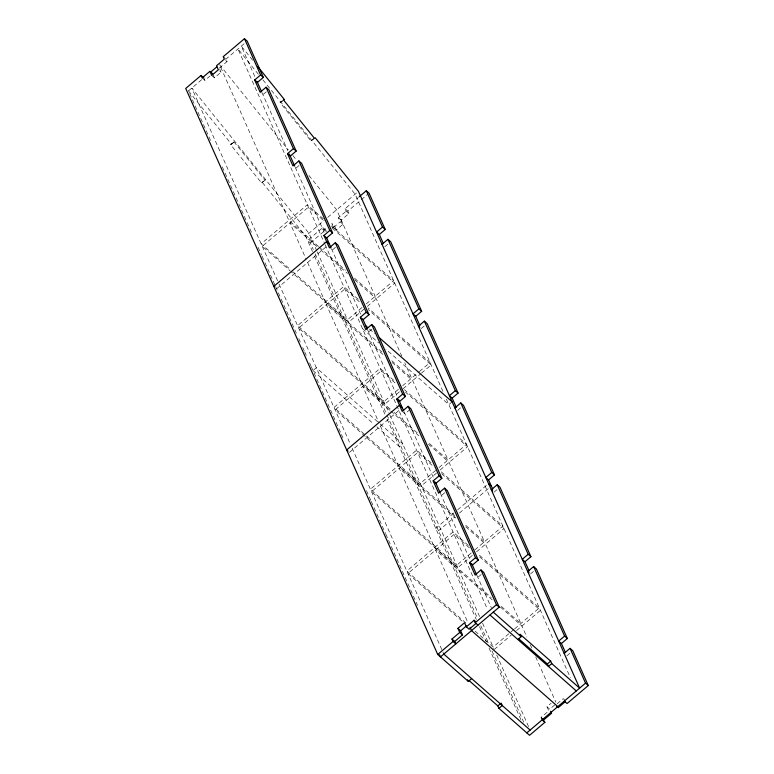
<?xml version="1.0" encoding="UTF-8"?>
<svg xmlns="http://www.w3.org/2000/svg" width="774" height="774" viewBox="0 0 774 774"><rect width="100%" height="100%" fill="white"/><g stroke="black" fill="none" stroke-linecap="round" stroke-linejoin="round"><path stroke-width="0.58" stroke-dasharray="3.87 2.9" d="M210.538 140.433L188.469 90.877L202.517 78.977M225.65 59.375L244.545 43.373M202.14 77.922L204.897 80.351L210.064 75.968M219.294 68.141L227.053 61.572L225.96 59.114L223.899 57.295M211.708 75.417L214.456 77.835L221.103 72.205L219.748 69.157M266.285 91.825L262.908 94.68L260.838 92.861M230.575 144.554L234.938 141.536L230.575 144.554L261.448 182.819L265.801 179.8L261.448 182.819M315.299 137.869L310.945 140.887L280.072 102.623L282.568 100.514M282.762 101.017L280.072 102.623M310.945 140.887L314.263 138.072M299.093 165.501L295.716 168.364L294.333 167.155M312.483 251.521L305.624 236.089L324.132 220.406M327.712 217.378L358.439 191.342M326.386 231.561L325.661 229.926L322.903 227.498L307.578 240.482L310.326 242.91L313.276 249.528M336.332 229.897L334.503 225.805L331.756 223.386L333.575 227.469L336.332 229.897L342.979 224.267L341.15 220.174L348.91 213.605L346.152 211.176L345.059 208.728L358.333 197.476M325.37 231.165L323.996 229.955L327.441 227.034M342.979 224.267L340.221 221.838L338.402 217.746L346.152 211.176M310.326 242.91L325.661 229.926M348.91 213.605L347.816 211.147L368.172 193.906M331.92 228.001L334.503 225.805M333.575 227.469L340.221 221.838M276.589 288.779L326.667 246.345M335.51 247.312L332.133 250.166L330.063 248.348M384.784 246.771L388.161 243.907M361.951 307.539L347.468 319.817L291.721 270.745M366.237 303.911L393.637 280.701L330.701 225.302M363.954 309.232L348.561 322.265L291.014 271.616M367.331 306.369L394.73 283.149L331.794 227.75M313.838 369.885L316.334 367.766L379.27 423.165M371.936 329.114L368.55 331.978L367.176 330.759M421.211 328.573L424.587 325.709M398.378 389.341L383.894 401.619L297.574 325.641L343.743 286.525L359.03 299.983M402.654 385.723L419.198 371.704M419.508 371.443L430.063 362.503L368.018 307.897M399.471 391.799L384.988 404.067L298.667 328.099L344.836 288.983L361.023 303.224M403.09 388.732L420.601 373.9M421.482 373.155L431.157 364.96L368.211 309.561M349.432 452.393L399.51 409.959M410.046 409.485L404.976 413.78L402.906 411.962M452.142 401.812L448.823 404.628L385.878 349.229M457.627 410.375L461.004 407.511M435.704 470.379L420.311 483.421L333.991 407.443L380.16 368.327L394.547 380.992M439.081 467.525L466.48 444.305L404.444 389.699M436.594 473.001L421.404 485.878L335.084 409.901L381.253 370.785L395.64 383.449M440.174 469.973L467.573 446.762L405.537 392.157M444.779 492.719L441.393 495.583L440.019 494.373M453.961 512.939L435.743 528.361L438.5 530.79L454.889 516.906M457.598 509.853L488.568 483.615M459.446 513.046L490.406 486.817M494.054 492.177L497.43 489.323M471.221 552.955L456.737 565.223L370.417 489.245L416.586 450.129L431.873 463.587M474.839 549.888L502.906 526.107L439.961 470.708M472.314 555.403L457.831 567.681L371.51 491.703L417.679 452.587L433.866 466.828M476.591 551.785L504 528.565L441.054 473.166M481.196 574.521L477.819 577.385L475.749 575.566M530.471 573.979L533.847 571.125M513.975 629.388L493.154 647.025L474.278 630.404M514.604 628.856L539.323 607.909L478.187 554.097M494.247 649.483L511.227 635.096M516.587 630.558L540.416 610.367L478.38 555.761M566.897 655.791L570.274 652.927M542.129 719.888L541.036 717.44L548.795 710.861L546.976 706.778L551.127 703.256M554.716 704.979L549.724 709.197L546.976 706.778M557.164 703.769L563.201 698.661L565.262 700.48M225.679 60.362L227.053 61.572M219.729 70.995L221.103 72.205M345.059 208.728L347.816 211.147M338.402 217.746L341.15 220.174M323.503 218.965L307.317 204.723L261.148 243.839L290.821 269.952M322.797 219.835L308.41 207.18L262.241 246.287L290.115 270.823M318.53 246.48L288.857 220.367L219.99 65.693M319.42 247.274L345.504 270.223M354.492 278.137L375.177 296.345L336.642 209.802L308.681 175.147M316.924 246.567L289.95 222.825L306.136 259.193M320.513 249.731L347.497 273.474M354.686 279.801L376.27 298.803L401.783 356.108M369.421 329.008L374.819 333.749M362.503 328.65L378.679 342.901M381.921 352.035L325.274 302.17L306.63 260.296M391.808 360.732L411.594 378.147L404.725 362.716M383.014 354.482L326.367 304.627L361.7 383.972L390.473 409.301M392.002 362.396L412.687 380.605L448.02 459.95L427.335 441.751M394.063 412.465L419.247 434.63M389.767 410.172L362.793 386.429L378.979 422.798M390.667 410.965L420.33 437.078M428.428 444.199L449.104 462.407L484.437 541.752L464.652 524.346M380.169 423.959L402.654 443.744L399.326 446.559L376.851 426.774M313.006 370.582L373.252 423.61M454.764 515.639L398.117 465.784L379.473 423.9M455.857 518.096L399.21 468.231L434.543 547.586L491.19 597.441M465.745 526.794L485.53 544.209L520.863 623.563L500.178 605.355M468.289 545.389L453.003 531.941L406.834 571.048L467.08 624.076M469.383 547.847L454.096 534.389L407.927 573.505L462.775 621.783M492.283 599.898L435.627 550.033L468.067 622.886M500.372 607.019L521.947 626.011L526.862 637.05M541.036 717.44L542.41 718.649M252.643 60.208L241.285 46.13L255.014 76.965M258.4 74.275L237.966 48.946L324.751 243.858M262.908 79.867L355.111 194.158L442.931 391.412M219.497 64.59L288.276 149.846M292.804 155.468L296.587 160.15M233.903 141.739L264.776 180.003M188.469 90.877L231.61 144.351M262.483 182.616L305.624 236.089M446.366 399.123L570.409 677.734M530.306 644.781L531.777 648.09M535.714 656.923L555.858 702.173M322.903 227.498L323.996 229.955M261.883 92.387L287.87 150.746M295.223 167.261L324.151 232.239M331.504 248.754L360.916 314.825M367.64 329.927L397.197 396.317M404.067 411.729L433.479 477.81M440.348 493.222L470.253 560.395M476.91 575.343L491.335 607.745M325.099 244.642L487.523 609.467M316.789 250.902L308.942 233.274L191.797 88.062L278.582 282.974M317.234 251.898L389.399 413.993M389.893 415.096L480.112 617.739M482.57 623.244L493.841 648.573M496.705 654.998L528.652 726.757M315.241 253.94L386.449 413.877M386.942 414.98L477.364 618.068M480.78 625.74L488.578 643.271M491.993 650.944L523.698 722.152M314.447 255.923L385.162 414.758M387.058 419.015L476.3 619.452M479.483 626.601L486.314 641.946M489.052 648.08L520.95 719.733M213.102 74.788L214.456 77.835M203.804 77.893L204.897 80.351M279.066 284.077L350.303 444.063M352.122 448.156L443.802 654.078M222.302 166.865L252.208 234.038M258.09 247.254L261.525 254.956M262.018 256.059L264.466 261.564M264.96 262.667L275.118 285.48M275.602 286.583L296.336 333.139M298.783 338.654L300.254 341.953M302.711 347.458L304.182 350.767M304.675 351.86L307.123 357.375M309.571 362.88L311.042 366.179M311.293 366.741L341.121 433.721M341.44 434.456L342.911 437.755M366.45 490.619L370.862 500.526M371.278 501.475L385.568 533.567M385.849 534.195L417.554 605.403"/><path stroke-width="1.16" d="M203.804 77.893L201.047 75.465L185.721 88.449L437.726 654.475L468.338 681.42L471.656 678.595M244.449 38.7L260.596 74.981L254.685 79.983L257.442 82.412L263.353 77.41L247.196 41.128L244.449 38.7L223.202 56.696L224.296 59.143L216.546 65.722L218.355 69.786L211.708 75.417L209.899 71.353L202.14 77.922L201.047 75.465M210.557 72.166L216.817 66.864M266.062 87.249L293.404 148.666L287.493 153.668L290.25 156.096L296.161 151.085L268.82 89.678L266.062 87.249L260.151 92.261L254.685 79.983M298.87 160.934L329.821 230.468L323.919 235.47L326.667 237.899L332.578 232.897L301.618 163.362L298.87 160.934L292.959 165.946L287.493 153.668M359.223 196.731L366.305 190.733L369.053 193.152L385.229 229.491L379.328 234.493L383.42 243.704M273.832 286.361L326.647 241.614L329.405 244.033M335.287 242.736L366.247 312.27L360.336 317.282L363.093 319.701L369.005 314.699L338.044 245.165L335.287 242.736L329.376 247.748L323.919 235.47M366.305 190.733L382.482 227.063L376.57 232.074L379.328 234.493M382.037 244.342L387.938 239.34L390.696 241.759L421.656 311.293L415.744 316.305L419.847 325.506M371.714 324.538L402.664 394.072L396.762 399.084L399.51 401.503L405.421 396.501L374.461 326.967L371.714 324.538L365.802 329.55L360.336 317.282M387.938 239.34L418.898 308.865L412.987 313.876L415.744 316.305M456.263 407.308L452.171 398.107L458.073 393.095L427.122 323.561L424.365 321.142L418.453 326.144L419.827 327.363M408.13 406.35L439.09 475.884L433.179 480.886L435.936 483.315L441.848 478.303L410.888 408.769L408.13 406.35L402.219 411.352L396.762 399.084M424.365 321.142L455.325 390.677L449.413 395.678L452.171 398.107M454.87 407.946L460.782 402.944L463.539 405.373L494.499 474.897L488.588 479.909L492.69 489.11M444.557 488.152L475.507 557.686L469.605 562.688L472.353 565.117L478.264 560.105L447.304 490.571L444.557 488.152L438.645 493.154L433.179 480.886M460.782 402.944L491.742 472.479L485.83 477.481L488.588 479.909M529.106 570.912L525.014 561.711L530.916 556.709L499.965 487.175L497.208 484.747L491.297 489.758L492.67 490.968M439.497 654.698L440.483 656.894L499.211 607.145L483.731 572.383L480.973 569.954L475.062 574.956L469.605 562.688M497.208 484.747L528.168 554.281L522.256 559.292L525.014 561.711M459.717 632.464L451.958 639.034L453.051 641.491L455.809 643.91L454.715 641.462L462.475 634.883L459.717 632.464L457.898 628.372L464.545 622.741L466.364 626.834L469.121 629.252L476.02 623.418M565.533 652.724L561.431 643.513L567.342 638.511L536.382 568.977L533.625 566.549L527.713 571.56L529.097 572.77M462.475 634.883L460.656 630.8L466.47 625.866M466.364 626.834L474.123 620.255L475.497 621.474M437.726 654.475L453.051 641.491M477.974 625.14L475.217 622.712L496.453 604.717L480.973 569.954M517.825 639.488L521.154 636.673L520.06 634.216L550.672 661.16L551.765 663.608L579.62 688.125L358.439 191.342L315.299 137.869L314.263 138.072L283.4 99.807L284.426 99.604L257.936 66.767M533.625 566.549L564.585 636.083L558.673 641.095L561.431 643.513M542.41 718.649L544.886 722.316L529.551 735.3L498.949 708.355L497.856 705.907L501.175 703.092M551.765 663.608L548.437 666.424L547.344 663.976L550.672 661.16M498.949 708.355L502.268 705.54L501.542 703.905M564.14 653.362L570.051 648.351L572.808 650.779L588.279 685.551L567.042 703.537L564.294 701.118M526.804 732.872L585.531 683.123L570.051 648.351M543.793 719.859L551.552 713.289L550.633 711.248M565.088 701.815L558.199 707.659L556.816 706.439M260.596 74.981L263.353 77.41M209.899 71.353L212.647 73.772M293.404 148.666L296.161 151.085M382.482 227.063L385.229 229.491M329.821 230.468L332.578 232.897M418.898 308.865L421.656 311.293M366.247 312.27L369.005 314.699M455.325 390.677L458.073 393.095M365.821 325.835L367.621 327.421M379.308 337.706L452.142 401.812M402.664 394.072L405.421 396.501M491.742 472.479L494.499 474.897M402.248 407.646L399.49 405.218L346.675 449.965L348.048 451.174M488.568 483.615L491.316 486.043M439.09 475.884L441.848 478.303M528.168 554.281L530.916 556.709M475.507 557.686L478.264 560.105M564.585 636.083L567.342 638.511M496.453 604.717L499.211 607.145M585.531 683.123L588.279 685.551M493.299 612.157L521.154 636.673M518.541 638.618L547.344 663.976M489.971 614.972L576.291 690.94M557.822 706.594L471.511 630.616L470.031 627.298M457.898 628.372L460.656 630.8M451.958 639.034L454.715 641.462M542.129 719.888L544.886 722.316M443.802 654.078L530.122 730.056M469.044 680.549L497.856 705.907M256.978 81.367L261.544 91.613M289.341 154.045L294.73 166.158M326.599 237.744L331.011 247.651M362.88 319.227L367.292 329.144M398.668 399.616L403.612 410.713M435.443 482.212L440.029 492.516M471.724 563.695L476.629 574.714M474.123 620.255L475.217 622.712M467.612 679.775L468.338 681.42"/></g></svg>
